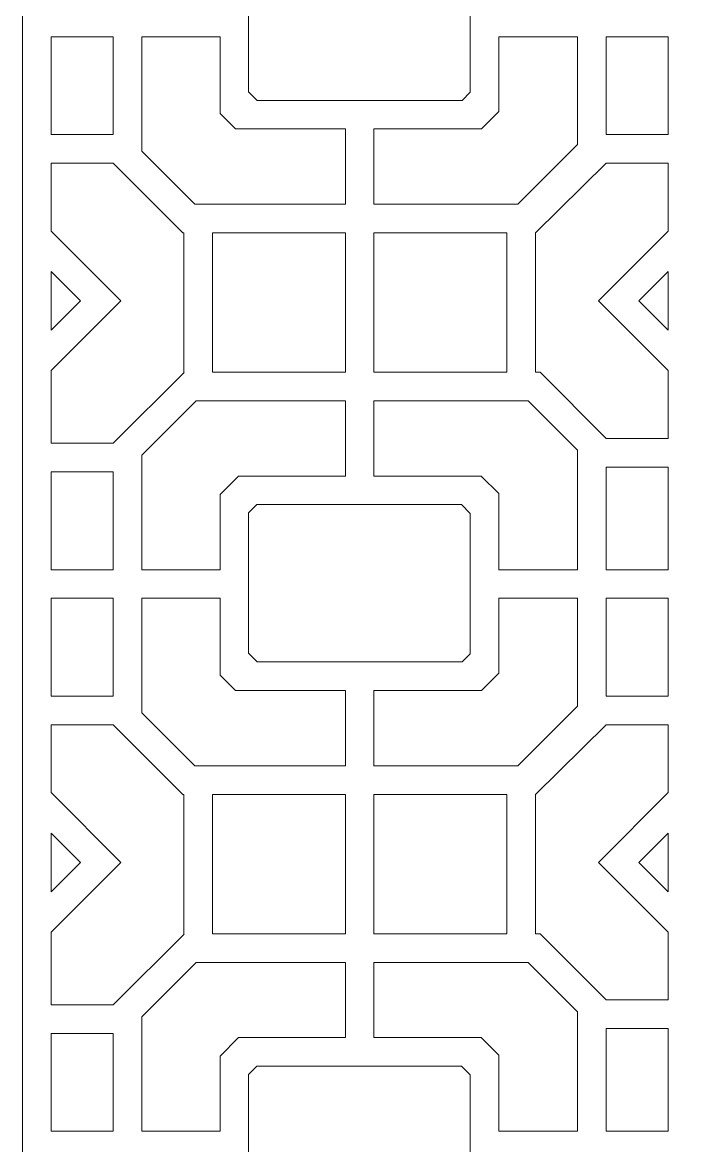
# Model space of a CAD drawing. Header units: centimetres. Extents: x 8 to 13.6, y -9.5 to 9.5.
# Drawn here: x 8.003 to 10.793, y -0.895 to 3.855 of the extents above; entities that cross this region are included whole.
import ezdxf

# ---------------------------------------------------------------- set-up
doc = ezdxf.new("R2010")
doc.units = ezdxf.units.CM
doc.header["$MEASUREMENT"] = 0
doc.layers.add('layer 1', color=7, linetype='Continuous')

msp = doc.modelspace()

# ---------------------------------------------------------------- linework, layer by layer
at = {"layer": 'layer 1', "color": 250, "lineweight": 9}
for points, knots in [([(8.00349, 4.75014), (8.00349, 4.75014), (8.00349, 4.75014), (8.00349, 4.75014), (8.00349, 4.75014), (8.00349, 4.75014), (8.00349, 7.12452), (8.00349, 7.12452), (8.00349, 7.12452), (8.00349, 7.12452), (8.00349, 7.12507), (8.00349, 7.12507), (8.00349, 7.12507), (8.00349, 7.12507), (8.00349, 9.5), (8.00349, 9.5), (8.00349, 9.5), (8.00349, 9.5), (8.12442, 9.5), (8.12442, 9.5), (8.12442, 9.5), (8.12442, 9.5), (8.12442, 9.19988), (8.12442, 9.19988), (8.12442, 9.19988), (8.12442, 9.19988), (8.3867, 9.19988), (8.3867, 9.19988), (8.3867, 9.19988), (8.3867, 9.19988), (8.68684, 9.5), (8.68684, 9.5), (8.68684, 9.5), (8.68684, 9.5), (10.19119, 9.5), (10.19119, 9.5), (10.19119, 9.5), (10.19119, 9.5), (10.47049, 9.22071), (10.47049, 9.22071), (10.47049, 9.22071), (10.47049, 9.22071), (10.47049, 9.2204), (10.47049, 9.2204), (10.47049, 9.2204), (10.47049, 9.2204), (10.73276, 9.2204), (10.73276, 9.2204), (10.73276, 9.2204), (10.73276, 9.2204), (10.73276, 9.5), (10.73276, 9.5), (10.73276, 9.5), (10.73276, 9.5), (10.85369, 9.5), (10.85369, 9.5), (10.85369, 9.5), (10.85369, 9.5), (10.85369, 9.19988), (10.85369, 9.19988), (10.85369, 9.19988), (10.85369, 9.19988), (11.11599, 9.19988), (11.11599, 9.19988), (11.11599, 9.19988), (11.11599, 9.19988), (11.41611, 9.5), (11.41611, 9.5), (11.41611, 9.5), (11.41611, 9.5), (12.92046, 9.5), (12.92046, 9.5), (12.92046, 9.5), (12.92046, 9.5), (13.19977, 9.22071), (13.19977, 9.22071), (13.19977, 9.22071), (13.19977, 9.22071), (13.19977, 9.2204), (13.19977, 9.2204), (13.19977, 9.2204), (13.19977, 9.2204), (13.46205, 9.2204), (13.46205, 9.2204), (13.46205, 9.2204), (13.46205, 9.2204), (13.46205, 9.5), (13.46205, 9.5), (13.46205, 9.5), (13.46205, 9.5), (13.58295, 9.5), (13.58295, 9.5), (13.58295, 9.5), (13.58295, 9.5), (13.58295, 7.12507), (13.58295, 7.12507), (13.58295, 7.12507), (13.58295, 7.12507), (13.58295, 7.12452), (13.58295, 7.12452), (13.58295, 7.12452), (13.58295, 7.12452), (13.58295, 4.75014), (13.58295, 4.75014), (13.58295, 4.75014), (13.58295, 4.75014), (13.58295, 4.7496), (13.58295, 4.7496), (13.58295, 4.7496), (13.58295, 4.7496), (13.58295, 2.37521), (13.58295, 2.37521), (13.58295, 2.37521), (13.58295, 2.37521), (13.58295, 2.37466), (13.58295, 2.37466), (13.58295, 2.37466), (13.58295, 2.37466), (13.58295, 0.00028), (13.58295, 0.00028), (13.58295, 0.00028), (13.58295, 0.00028), (13.58295, -0.00027), (13.58295, -0.00027), (13.58295, -0.00027), (13.58295, -0.00027), (13.58295, -2.37465), (13.58295, -2.37465), (13.58295, -2.37465), (13.58295, -2.37465), (13.58295, -2.3752), (13.58295, -2.3752), (13.58295, -2.3752), (13.58295, -2.3752), (13.58295, -4.74959), (13.58295, -4.74959), (13.58295, -4.74959), (13.58295, -4.74959), (13.58295, -4.75014), (13.58295, -4.75014), (13.58295, -4.75014), (13.58295, -4.75014), (13.58295, -7.12451), (13.58295, -7.12451), (13.58295, -7.12451), (13.58295, -7.12451), (13.58295, -7.12506), (13.58295, -7.12506), (13.58295, -7.12506), (13.58295, -7.12506), (13.58295, -9.5), (13.58295, -9.5), (13.58295, -9.5), (13.58295, -9.5), (13.46205, -9.5), (13.46205, -9.5), (13.46205, -9.5), (13.46205, -9.5), (13.46205, -9.49224), (13.46205, -9.49224), (13.46205, -9.49224), (13.46205, -9.49224), (13.16686, -9.19705), (13.16686, -9.19705), (13.16686, -9.19705), (13.16686, -9.19705), (13.46205, -8.90187), (13.46205, -8.90187), (13.46205, -8.90187), (13.46205, -8.90187), (13.46205, -8.61481), (13.46205, -8.61481), (13.46205, -8.61481), (13.46205, -8.61481), (13.1996, -8.61481), (13.1996, -8.61481), (13.1996, -8.61481), (13.1996, -8.61481), (12.90099, -8.90973), (12.90099, -8.90973), (12.90099, -8.90973), (12.90099, -8.90973), (12.90074, -8.90973), (12.90074, -8.90973), (12.90074, -8.90973), (12.90074, -8.90973), (12.90074, -9.5), (12.90074, -9.5), (12.90074, -9.5), (12.90074, -9.5), (12.77984, -9.5), (12.77984, -9.5), (12.77984, -9.5), (12.77984, -9.5), (12.77984, -8.90973), (12.77984, -8.90973), (12.77984, -8.90973), (12.77984, -8.90973), (12.21831, -8.90973), (12.21831, -8.90973), (12.21831, -8.90973), (12.21831, -8.90973), (12.21831, -9.5), (12.21831, -9.5), (12.21831, -9.5), (12.21831, -9.5), (12.0974, -9.5), (12.0974, -9.5), (12.0974, -9.5), (12.0974, -9.5), (12.0974, -8.90973), (12.0974, -8.90973), (12.0974, -8.90973), (12.0974, -8.90973), (11.53592, -8.90973), (11.53592, -8.90973), (11.53592, -8.90973), (11.53592, -8.90973), (11.53592, -9.5), (11.53592, -9.5), (11.53592, -9.5), (11.53592, -9.5), (11.415, -9.5), (11.415, -9.5), (11.415, -9.5), (11.415, -9.5), (11.415, -8.90973), (11.415, -8.90973), (11.415, -8.90973), (11.415, -8.90973), (11.41087, -8.90973), (11.41087, -8.90973), (11.41087, -8.90973), (11.41087, -8.90973), (11.11599, -8.61482), (11.11599, -8.61482), (11.11599, -8.61482), (11.11599, -8.61482), (11.11599, -8.61481), (11.11599, -8.61481), (11.11599, -8.61481), (11.11599, -8.61481), (10.85369, -8.61481), (10.85369, -8.61481), (10.85369, -8.61481), (10.85369, -8.61481), (10.85369, -8.90187), (10.85369, -8.90187), (10.85369, -8.90187), (10.85369, -8.90187), (11.14887, -9.19705), (11.14887, -9.19705), (11.14887, -9.19705), (11.14887, -9.19705), (10.85369, -9.49224), (10.85369, -9.49224), (10.85369, -9.49224), (10.85369, -9.49224), (10.85369, -9.5), (10.85369, -9.5), (10.85369, -9.5), (10.85369, -9.5), (10.73276, -9.5), (10.73276, -9.5), (10.73276, -9.5), (10.73276, -9.5), (10.73276, -9.49224), (10.73276, -9.49224), (10.73276, -9.49224), (10.73276, -9.49224), (10.43757, -9.19705), (10.43757, -9.19705), (10.43757, -9.19705), (10.43757, -9.19705), (10.73276, -8.90187), (10.73276, -8.90187), (10.73276, -8.90187), (10.73276, -8.90187), (10.73276, -8.61481), (10.73276, -8.61481), (10.73276, -8.61481), (10.73276, -8.61481), (10.47033, -8.61481), (10.47033, -8.61481), (10.47033, -8.61481), (10.47033, -8.61481), (10.1717, -8.90973), (10.1717, -8.90973), (10.1717, -8.90973), (10.1717, -8.90973), (10.17145, -8.90973), (10.17145, -8.90973), (10.17145, -8.90973), (10.17145, -8.90973), (10.17145, -9.5), (10.17145, -9.5), (10.17145, -9.5), (10.17145, -9.5), (10.05055, -9.5), (10.05055, -9.5), (10.05055, -9.5), (10.05055, -9.5), (10.05055, -8.90973), (10.05055, -8.90973), (10.05055, -8.90973), (10.05055, -8.90973), (9.48904, -8.90973), (9.48904, -8.90973), (9.48904, -8.90973), (9.48904, -8.90973), (9.48904, -9.5), (9.48904, -9.5), (9.48904, -9.5), (9.48904, -9.5), (9.36814, -9.5), (9.36814, -9.5), (9.36814, -9.5), (9.36814, -9.5), (9.36814, -8.90973), (9.36814, -8.90973), (9.36814, -8.90973), (9.36814, -8.90973), (8.80664, -8.90973), (8.80664, -8.90973), (8.80664, -8.90973), (8.80664, -8.90973), (8.80664, -9.5), (8.80664, -9.5), (8.80664, -9.5), (8.80664, -9.5), (8.68573, -9.5), (8.68573, -9.5), (8.68573, -9.5), (8.68573, -9.5), (8.68573, -8.90973), (8.68573, -8.90973), (8.68573, -8.90973), (8.68573, -8.90973), (8.6816, -8.90973), (8.6816, -8.90973), (8.6816, -8.90973), (8.6816, -8.90973), (8.3867, -8.61482), (8.3867, -8.61482), (8.3867, -8.61482), (8.3867, -8.61482), (8.3867, -8.61481), (8.3867, -8.61481), (8.3867, -8.61481), (8.3867, -8.61481), (8.12442, -8.61481), (8.12442, -8.61481), (8.12442, -8.61481), (8.12442, -8.61481), (8.12442, -8.90187), (8.12442, -8.90187), (8.12442, -8.90187), (8.12442, -8.90187), (8.4196, -9.19705), (8.4196, -9.19705), (8.4196, -9.19705), (8.4196, -9.19705), (8.12442, -9.49224), (8.12442, -9.49224), (8.12442, -9.49224), (8.12442, -9.49224), (8.12442, -9.5), (8.12442, -9.5), (8.12442, -9.5), (8.12442, -9.5), (8.00349, -9.5), (8.00349, -9.5), (8.00349, -9.5), (8.00349, -9.5), (8.00349, -7.12506), (8.00349, -7.12506), (8.00349, -7.12506), (8.00349, -7.12506), (8.00349, -7.12451), (8.00349, -7.12451), (8.00349, -7.12451), (8.00349, -7.12451), (8.00349, -4.75014), (8.00349, -4.75014), (8.00349, -4.75014), (8.00349, -4.75014), (8.00349, -4.74959), (8.00349, -4.74959), (8.00349, -4.74959), (8.00349, -4.74959), (8.00349, -2.3752), (8.00349, -2.3752), (8.00349, -2.3752), (8.00349, -2.3752), (8.00349, -2.37465), (8.00349, -2.37465), (8.00349, -2.37465), (8.00349, -2.37465), (8.00349, -0.00027), (8.00349, -0.00027), (8.00349, -0.00027), (8.00349, -0.00027), (8.00349, 0.00028), (8.00349, 0.00028), (8.00349, 0.00028), (8.00349, 0.00028), (8.00349, 2.37466), (8.00349, 2.37466), (8.00349, 2.37466), (8.00349, 2.37466), (8.00349, 2.37521), (8.00349, 2.37521), (8.00349, 2.37521), (8.00349, 2.37521), (8.00349, 4.7496), (8.00349, 4.7496), (8.00349, 4.7496), (8.00349, 4.7496), (8.00349, 4.75014), (8.00349, 4.75014)], [0, 0, 0, 0, 0.009434, 0.009434, 0.009434, 0.009434, 0.0188679, 0.0188679, 0.0188679, 0.0188679, 0.0283019, 0.0283019, 0.0283019, 0.0283019, 0.0377358, 0.0377358, 0.0377358, 0.0377358, 0.0471698, 0.0471698, 0.0471698, 0.0471698, 0.0566038, 0.0566038, 0.0566038, 0.0566038, 0.0660377, 0.0660377, 0.0660377, 0.0660377, 0.0754717, 0.0754717, 0.0754717, 0.0754717, 0.0849057, 0.0849057, 0.0849057, 0.0849057, 0.0943396, 0.0943396, 0.0943396, 0.0943396, 0.1037736, 0.1037736, 0.1037736, 0.1037736, 0.1132075, 0.1132075, 0.1132075, 0.1132075, 0.1226415, 0.1226415, 0.1226415, 0.1226415, 0.1320755, 0.1320755, 0.1320755, 0.1320755, 0.1415094, 0.1415094, 0.1415094, 0.1415094, 0.1509434, 0.1509434, 0.1509434, 0.1509434, 0.1603774, 0.1603774, 0.1603774, 0.1603774, 0.1698113, 0.1698113, 0.1698113, 0.1698113, 0.1792453, 0.1792453, 0.1792453, 0.1792453, 0.1886792, 0.1886792, 0.1886792, 0.1886792, 0.1981132, 0.1981132, 0.1981132, 0.1981132, 0.2075472, 0.2075472, 0.2075472, 0.2075472, 0.2169811, 0.2169811, 0.2169811, 0.2169811, 0.2264151, 0.2264151, 0.2264151, 0.2264151, 0.2358491, 0.2358491, 0.2358491, 0.2358491, 0.245283, 0.245283, 0.245283, 0.245283, 0.254717, 0.254717, 0.254717, 0.254717, 0.2641509, 0.2641509, 0.2641509, 0.2641509, 0.2735849, 0.2735849, 0.2735849, 0.2735849, 0.2830189, 0.2830189, 0.2830189, 0.2830189, 0.2924528, 0.2924528, 0.2924528, 0.2924528, 0.3018868, 0.3018868, 0.3018868, 0.3018868, 0.3113208, 0.3113208, 0.3113208, 0.3113208, 0.3207547, 0.3207547, 0.3207547, 0.3207547, 0.3301887, 0.3301887, 0.3301887, 0.3301887, 0.3396226, 0.3396226, 0.3396226, 0.3396226, 0.3490566, 0.3490566, 0.3490566, 0.3490566, 0.3584906, 0.3584906, 0.3584906, 0.3584906, 0.3679245, 0.3679245, 0.3679245, 0.3679245, 0.3773585, 0.3773585, 0.3773585, 0.3773585, 0.3867925, 0.3867925, 0.3867925, 0.3867925, 0.3962264, 0.3962264, 0.3962264, 0.3962264, 0.4056604, 0.4056604, 0.4056604, 0.4056604, 0.4150943, 0.4150943, 0.4150943, 0.4150943, 0.4245283, 0.4245283, 0.4245283, 0.4245283, 0.4339623, 0.4339623, 0.4339623, 0.4339623, 0.4433962, 0.4433962, 0.4433962, 0.4433962, 0.4528302, 0.4528302, 0.4528302, 0.4528302, 0.4622642, 0.4622642, 0.4622642, 0.4622642, 0.4716981, 0.4716981, 0.4716981, 0.4716981, 0.4811321, 0.4811321, 0.4811321, 0.4811321, 0.490566, 0.490566, 0.490566, 0.490566, 0.5, 0.5, 0.5, 0.5, 0.509434, 0.509434, 0.509434, 0.509434, 0.5188679, 0.5188679, 0.5188679, 0.5188679, 0.5283019, 0.5283019, 0.5283019, 0.5283019, 0.5377358, 0.5377358, 0.5377358, 0.5377358, 0.5471698, 0.5471698, 0.5471698, 0.5471698, 0.5566038, 0.5566038, 0.5566038, 0.5566038, 0.5660377, 0.5660377, 0.5660377, 0.5660377, 0.5754717, 0.5754717, 0.5754717, 0.5754717, 0.5849057, 0.5849057, 0.5849057, 0.5849057, 0.5943396, 0.5943396, 0.5943396, 0.5943396, 0.6037736, 0.6037736, 0.6037736, 0.6037736, 0.6132075, 0.6132075, 0.6132075, 0.6132075, 0.6226415, 0.6226415, 0.6226415, 0.6226415, 0.6320755, 0.6320755, 0.6320755, 0.6320755, 0.6415094, 0.6415094, 0.6415094, 0.6415094, 0.6509434, 0.6509434, 0.6509434, 0.6509434, 0.6603774, 0.6603774, 0.6603774, 0.6603774, 0.6698113, 0.6698113, 0.6698113, 0.6698113, 0.6792453, 0.6792453, 0.6792453, 0.6792453, 0.6886792, 0.6886792, 0.6886792, 0.6886792, 0.6981132, 0.6981132, 0.6981132, 0.6981132, 0.7075472, 0.7075472, 0.7075472, 0.7075472, 0.7169811, 0.7169811, 0.7169811, 0.7169811, 0.7264151, 0.7264151, 0.7264151, 0.7264151, 0.7358491, 0.7358491, 0.7358491, 0.7358491, 0.745283, 0.745283, 0.745283, 0.745283, 0.754717, 0.754717, 0.754717, 0.754717, 0.7641509, 0.7641509, 0.7641509, 0.7641509, 0.7735849, 0.7735849, 0.7735849, 0.7735849, 0.7830189, 0.7830189, 0.7830189, 0.7830189, 0.7924528, 0.7924528, 0.7924528, 0.7924528, 0.8018868, 0.8018868, 0.8018868, 0.8018868, 0.8113208, 0.8113208, 0.8113208, 0.8113208, 0.8207547, 0.8207547, 0.8207547, 0.8207547, 0.8301887, 0.8301887, 0.8301887, 0.8301887, 0.8396226, 0.8396226, 0.8396226, 0.8396226, 0.8490566, 0.8490566, 0.8490566, 0.8490566, 0.8584906, 0.8584906, 0.8584906, 0.8584906, 0.8679245, 0.8679245, 0.8679245, 0.8679245, 0.8773585, 0.8773585, 0.8773585, 0.8773585, 0.8867925, 0.8867925, 0.8867925, 0.8867925, 0.8962264, 0.8962264, 0.8962264, 0.8962264, 0.9056604, 0.9056604, 0.9056604, 0.9056604, 0.9150943, 0.9150943, 0.9150943, 0.9150943, 0.9245283, 0.9245283, 0.9245283, 0.9245283, 0.9339623, 0.9339623, 0.9339623, 0.9339623, 0.9433962, 0.9433962, 0.9433962, 0.9433962, 0.9528302, 0.9528302, 0.9528302, 0.9528302, 0.9622642, 0.9622642, 0.9622642, 0.9622642, 0.9716981, 0.9716981, 0.9716981, 0.9716981, 0.9811321, 0.9811321, 0.9811321, 0.9811321, 1, 1, 1, 1]), ([(9.89597, 4.15379), (9.89597, 4.15379), (9.89597, 4.15379), (9.89597, 4.15379), (9.89597, 4.15379), (9.89597, 4.15379), (9.89597, 3.55999), (9.89597, 3.55999), (9.89597, 3.55999), (9.89597, 3.55999), (9.86139, 3.52541), (9.86139, 3.52541), (9.86139, 3.52541), (9.86139, 3.52541), (8.99583, 3.52541), (8.99583, 3.52541), (8.99583, 3.52541), (8.99583, 3.52541), (8.95929, 3.56195), (8.95929, 3.56195), (8.95929, 3.56195), (8.95929, 3.56195), (8.95929, 4.15576), (8.95929, 4.15576), (8.95929, 4.15576), (8.95929, 4.15576), (8.99402, 4.19048), (8.99402, 4.19048), (8.99402, 4.19048), (8.99402, 4.19048), (9.8593, 4.19048), (9.8593, 4.19048), (9.8593, 4.19048), (9.8593, 4.19048), (9.89597, 4.15379), (9.89597, 4.15379)], [0, 0, 0, 0, 0.1, 0.1, 0.1, 0.1, 0.2, 0.2, 0.2, 0.2, 0.3, 0.3, 0.3, 0.3, 0.4, 0.4, 0.4, 0.4, 0.5, 0.5, 0.5, 0.5, 0.6, 0.6, 0.6, 0.6, 0.7, 0.7, 0.7, 0.7, 0.8, 0.8, 0.8, 0.8, 1, 1, 1, 1]), ([(8.3867, 3.79448), (8.3867, 3.79448), (8.3867, 3.79448), (8.3867, 3.79448), (8.3867, 3.79448), (8.3867, 3.79448), (8.12442, 3.79448), (8.12442, 3.79448), (8.12442, 3.79448), (8.12442, 3.79448), (8.12442, 3.38076), (8.12442, 3.38076), (8.12442, 3.38076), (8.12442, 3.38076), (8.3867, 3.38076), (8.3867, 3.38076), (8.3867, 3.38076), (8.3867, 3.38076), (8.3867, 3.79448), (8.3867, 3.79448)], [0, 0, 0, 0, 0.1666667, 0.1666667, 0.1666667, 0.1666667, 0.3333333, 0.3333333, 0.3333333, 0.3333333, 0.5, 0.5, 0.5, 0.5, 0.6666667, 0.6666667, 0.6666667, 0.6666667, 1, 1, 1, 1]), ([(9.36814, 3.08583), (9.36814, 3.08583), (9.36814, 3.08583), (9.36814, 3.08583), (9.36814, 3.08583), (9.36814, 3.08583), (9.36814, 3.40449), (9.36814, 3.40449), (9.36814, 3.40449), (9.36814, 3.40449), (8.90341, 3.40449), (8.90341, 3.40449), (8.90341, 3.40449), (8.90341, 3.40449), (8.83839, 3.46953), (8.83839, 3.46953), (8.83839, 3.46953), (8.83839, 3.46953), (8.83839, 3.79448), (8.83839, 3.79448), (8.83839, 3.79448), (8.83839, 3.79448), (8.5076, 3.79448), (8.5076, 3.79448), (8.5076, 3.79448), (8.5076, 3.79448), (8.5076, 3.30992), (8.5076, 3.30992), (8.5076, 3.30992), (8.5076, 3.30992), (8.7317, 3.08583), (8.7317, 3.08583), (8.7317, 3.08583), (8.7317, 3.08583), (9.36814, 3.08583), (9.36814, 3.08583)], [0, 0, 0, 0, 0.1, 0.1, 0.1, 0.1, 0.2, 0.2, 0.2, 0.2, 0.3, 0.3, 0.3, 0.3, 0.4, 0.4, 0.4, 0.4, 0.5, 0.5, 0.5, 0.5, 0.6, 0.6, 0.6, 0.6, 0.7, 0.7, 0.7, 0.7, 0.8, 0.8, 0.8, 0.8, 1, 1, 1, 1]), ([(9.48904, 3.40449), (9.48904, 3.40449), (9.48904, 3.40449), (9.48904, 3.40449), (9.48904, 3.40449), (9.48904, 3.40449), (9.48904, 3.08583), (9.48904, 3.08583), (9.48904, 3.08583), (9.48904, 3.08583), (10.09696, 3.08583), (10.09696, 3.08583), (10.09696, 3.08583), (10.09696, 3.08583), (10.34958, 3.33844), (10.34958, 3.33844), (10.34958, 3.33844), (10.34958, 3.33844), (10.34958, 3.79448), (10.34958, 3.79448), (10.34958, 3.79448), (10.34958, 3.79448), (10.01689, 3.79448), (10.01689, 3.79448), (10.01689, 3.79448), (10.01689, 3.79448), (10.01689, 3.47819), (10.01689, 3.47819), (10.01689, 3.47819), (10.01689, 3.47819), (9.94319, 3.40449), (9.94319, 3.40449), (9.94319, 3.40449), (9.94319, 3.40449), (9.48904, 3.40449), (9.48904, 3.40449)], [0, 0, 0, 0, 0.1, 0.1, 0.1, 0.1, 0.2, 0.2, 0.2, 0.2, 0.3, 0.3, 0.3, 0.3, 0.4, 0.4, 0.4, 0.4, 0.5, 0.5, 0.5, 0.5, 0.6, 0.6, 0.6, 0.6, 0.7, 0.7, 0.7, 0.7, 0.8, 0.8, 0.8, 0.8, 1, 1, 1, 1]), ([(10.47049, 3.38076), (10.47049, 3.38076), (10.47049, 3.38076), (10.47049, 3.38076), (10.47049, 3.38076), (10.47049, 3.38076), (10.73276, 3.38076), (10.73276, 3.38076), (10.73276, 3.38076), (10.73276, 3.38076), (10.73276, 3.79448), (10.73276, 3.79448), (10.73276, 3.79448), (10.73276, 3.79448), (10.47049, 3.79448), (10.47049, 3.79448), (10.47049, 3.79448), (10.47049, 3.79448), (10.47049, 3.38076), (10.47049, 3.38076)], [0, 0, 0, 0, 0.1666667, 0.1666667, 0.1666667, 0.1666667, 0.3333333, 0.3333333, 0.3333333, 0.3333333, 0.5, 0.5, 0.5, 0.5, 0.6666667, 0.6666667, 0.6666667, 0.6666667, 1, 1, 1, 1]), ([(8.12442, 2.37466), (8.12442, 2.37466), (8.12442, 2.37466), (8.12442, 2.37466), (8.12442, 2.37466), (8.12442, 2.37466), (8.12442, 2.07508), (8.12442, 2.07508), (8.12442, 2.07508), (8.12442, 2.07508), (8.3867, 2.07508), (8.3867, 2.07508), (8.3867, 2.07508), (8.3867, 2.07508), (8.68629, 2.37466), (8.68629, 2.37466), (8.68629, 2.37466), (8.68629, 2.37466), (8.68573, 2.37466), (8.68573, 2.37466), (8.68573, 2.37466), (8.68573, 2.37466), (8.68573, 2.96493), (8.68573, 2.96493), (8.68573, 2.96493), (8.68573, 2.96493), (8.6816, 2.96493), (8.6816, 2.96493), (8.6816, 2.96493), (8.6816, 2.96493), (8.3867, 3.25984), (8.3867, 3.25984), (8.3867, 3.25984), (8.3867, 3.25984), (8.3867, 3.25985), (8.3867, 3.25985), (8.3867, 3.25985), (8.3867, 3.25985), (8.12442, 3.25985), (8.12442, 3.25985), (8.12442, 3.25985), (8.12442, 3.25985), (8.12442, 2.9728), (8.12442, 2.9728), (8.12442, 2.9728), (8.12442, 2.9728), (8.4196, 2.67761), (8.4196, 2.67761), (8.4196, 2.67761), (8.4196, 2.67761), (8.12442, 2.38242), (8.12442, 2.38242), (8.12442, 2.38242), (8.12442, 2.38242), (8.12442, 2.37521), (8.12442, 2.37521), (8.12442, 2.37521), (8.12442, 2.37521), (8.12442, 2.37466), (8.12442, 2.37466)], [0, 0, 0, 0, 0.0625, 0.0625, 0.0625, 0.0625, 0.125, 0.125, 0.125, 0.125, 0.1875, 0.1875, 0.1875, 0.1875, 0.25, 0.25, 0.25, 0.25, 0.3125, 0.3125, 0.3125, 0.3125, 0.375, 0.375, 0.375, 0.375, 0.4375, 0.4375, 0.4375, 0.4375, 0.5, 0.5, 0.5, 0.5, 0.5625, 0.5625, 0.5625, 0.5625, 0.625, 0.625, 0.625, 0.625, 0.6875, 0.6875, 0.6875, 0.6875, 0.75, 0.75, 0.75, 0.75, 0.8125, 0.8125, 0.8125, 0.8125, 0.875, 0.875, 0.875, 0.875, 1, 1, 1, 1]), ([(10.17145, 2.37521), (10.17145, 2.37521), (10.17145, 2.37521), (10.17145, 2.37521), (10.17145, 2.37521), (10.17145, 2.37521), (10.19119, 2.37521), (10.19119, 2.37521), (10.19119, 2.37521), (10.19119, 2.37521), (10.47049, 2.09591), (10.47049, 2.09591), (10.47049, 2.09591), (10.47049, 2.09591), (10.47049, 2.0956), (10.47049, 2.0956), (10.47049, 2.0956), (10.47049, 2.0956), (10.73276, 2.0956), (10.73276, 2.0956), (10.73276, 2.0956), (10.73276, 2.0956), (10.73276, 2.37466), (10.73276, 2.37466), (10.73276, 2.37466), (10.73276, 2.37466), (10.73276, 2.37521), (10.73276, 2.37521), (10.73276, 2.37521), (10.73276, 2.37521), (10.73276, 2.38242), (10.73276, 2.38242), (10.73276, 2.38242), (10.73276, 2.38242), (10.43757, 2.67761), (10.43757, 2.67761), (10.43757, 2.67761), (10.43757, 2.67761), (10.73276, 2.9728), (10.73276, 2.9728), (10.73276, 2.9728), (10.73276, 2.9728), (10.73276, 3.25985), (10.73276, 3.25985), (10.73276, 3.25985), (10.73276, 3.25985), (10.47033, 3.25985), (10.47033, 3.25985), (10.47033, 3.25985), (10.47033, 3.25985), (10.1717, 2.96493), (10.1717, 2.96493), (10.1717, 2.96493), (10.1717, 2.96493), (10.17145, 2.96493), (10.17145, 2.96493), (10.17145, 2.96493), (10.17145, 2.96493), (10.17145, 2.37521), (10.17145, 2.37521)], [0, 0, 0, 0, 0.0625, 0.0625, 0.0625, 0.0625, 0.125, 0.125, 0.125, 0.125, 0.1875, 0.1875, 0.1875, 0.1875, 0.25, 0.25, 0.25, 0.25, 0.3125, 0.3125, 0.3125, 0.3125, 0.375, 0.375, 0.375, 0.375, 0.4375, 0.4375, 0.4375, 0.4375, 0.5, 0.5, 0.5, 0.5, 0.5625, 0.5625, 0.5625, 0.5625, 0.625, 0.625, 0.625, 0.625, 0.6875, 0.6875, 0.6875, 0.6875, 0.75, 0.75, 0.75, 0.75, 0.8125, 0.8125, 0.8125, 0.8125, 0.875, 0.875, 0.875, 0.875, 1, 1, 1, 1]), ([(8.80664, 2.37521), (8.80664, 2.37521), (8.80664, 2.37521), (8.80664, 2.37521), (8.80664, 2.37521), (8.80664, 2.37521), (9.36814, 2.37521), (9.36814, 2.37521), (9.36814, 2.37521), (9.36814, 2.37521), (9.36814, 2.96493), (9.36814, 2.96493), (9.36814, 2.96493), (9.36814, 2.96493), (8.80664, 2.96493), (8.80664, 2.96493), (8.80664, 2.96493), (8.80664, 2.96493), (8.80664, 2.37521), (8.80664, 2.37521)], [0, 0, 0, 0, 0.1666667, 0.1666667, 0.1666667, 0.1666667, 0.3333333, 0.3333333, 0.3333333, 0.3333333, 0.5, 0.5, 0.5, 0.5, 0.6666667, 0.6666667, 0.6666667, 0.6666667, 1, 1, 1, 1]), ([(9.48904, 2.37521), (9.48904, 2.37521), (9.48904, 2.37521), (9.48904, 2.37521), (9.48904, 2.37521), (9.48904, 2.37521), (10.05055, 2.37521), (10.05055, 2.37521), (10.05055, 2.37521), (10.05055, 2.37521), (10.05055, 2.96493), (10.05055, 2.96493), (10.05055, 2.96493), (10.05055, 2.96493), (9.48904, 2.96493), (9.48904, 2.96493), (9.48904, 2.96493), (9.48904, 2.96493), (9.48904, 2.37521), (9.48904, 2.37521)], [0, 0, 0, 0, 0.1666667, 0.1666667, 0.1666667, 0.1666667, 0.3333333, 0.3333333, 0.3333333, 0.3333333, 0.5, 0.5, 0.5, 0.5, 0.6666667, 0.6666667, 0.6666667, 0.6666667, 1, 1, 1, 1]), ([(8.24861, 2.67761), (8.24861, 2.67761), (8.24861, 2.67761), (8.24861, 2.67761), (8.24861, 2.67761), (8.24861, 2.67761), (8.12442, 2.8018), (8.12442, 2.8018), (8.12442, 2.8018), (8.12442, 2.8018), (8.12442, 2.55341), (8.12442, 2.55341), (8.12442, 2.55341), (8.12442, 2.55341), (8.24861, 2.67761), (8.24861, 2.67761)], [0, 0, 0, 0, 0.2, 0.2, 0.2, 0.2, 0.4, 0.4, 0.4, 0.4, 0.6, 0.6, 0.6, 0.6, 1, 1, 1, 1]), ([(10.60857, 2.67761), (10.60857, 2.67761), (10.60857, 2.67761), (10.60857, 2.67761), (10.60857, 2.67761), (10.60857, 2.67761), (10.73276, 2.8018), (10.73276, 2.8018), (10.73276, 2.8018), (10.73276, 2.8018), (10.73276, 2.55341), (10.73276, 2.55341), (10.73276, 2.55341), (10.73276, 2.55341), (10.60857, 2.67761), (10.60857, 2.67761)], [0, 0, 0, 0, 0.2, 0.2, 0.2, 0.2, 0.4, 0.4, 0.4, 0.4, 0.6, 0.6, 0.6, 0.6, 1, 1, 1, 1]), ([(9.36814, 1.93645), (9.36814, 1.93645), (9.36814, 1.93645), (9.36814, 1.93645), (9.36814, 1.93645), (9.36814, 1.93645), (9.36814, 2.2543), (9.36814, 2.2543), (9.36814, 2.2543), (9.36814, 2.2543), (8.73691, 2.2543), (8.73691, 2.2543), (8.73691, 2.2543), (8.73691, 2.2543), (8.5076, 2.025), (8.5076, 2.025), (8.5076, 2.025), (8.5076, 2.025), (8.5076, 1.54045), (8.5076, 1.54045), (8.5076, 1.54045), (8.5076, 1.54045), (8.83839, 1.54045), (8.83839, 1.54045), (8.83839, 1.54045), (8.83839, 1.54045), (8.83839, 1.85817), (8.83839, 1.85817), (8.83839, 1.85817), (8.83839, 1.85817), (8.9167, 1.93645), (8.9167, 1.93645), (8.9167, 1.93645), (8.9167, 1.93645), (9.36814, 1.93645), (9.36814, 1.93645)], [0, 0, 0, 0, 0.1, 0.1, 0.1, 0.1, 0.2, 0.2, 0.2, 0.2, 0.3, 0.3, 0.3, 0.3, 0.4, 0.4, 0.4, 0.4, 0.5, 0.5, 0.5, 0.5, 0.6, 0.6, 0.6, 0.6, 0.7, 0.7, 0.7, 0.7, 0.8, 0.8, 0.8, 0.8, 1, 1, 1, 1]), ([(9.48904, 2.2543), (9.48904, 2.2543), (9.48904, 2.2543), (9.48904, 2.2543), (9.48904, 2.2543), (9.48904, 2.2543), (9.48904, 1.93645), (9.48904, 1.93645), (9.48904, 1.93645), (9.48904, 1.93645), (9.94264, 1.93645), (9.94264, 1.93645), (9.94264, 1.93645), (9.94264, 1.93645), (10.01689, 1.86222), (10.01689, 1.86222), (10.01689, 1.86222), (10.01689, 1.86222), (10.01689, 1.54045), (10.01689, 1.54045), (10.01689, 1.54045), (10.01689, 1.54045), (10.34958, 1.54045), (10.34958, 1.54045), (10.34958, 1.54045), (10.34958, 1.54045), (10.34958, 2.04583), (10.34958, 2.04583), (10.34958, 2.04583), (10.34958, 2.04583), (10.14113, 2.2543), (10.14113, 2.2543), (10.14113, 2.2543), (10.14113, 2.2543), (9.48904, 2.2543), (9.48904, 2.2543)], [0, 0, 0, 0, 0.1, 0.1, 0.1, 0.1, 0.2, 0.2, 0.2, 0.2, 0.3, 0.3, 0.3, 0.3, 0.4, 0.4, 0.4, 0.4, 0.5, 0.5, 0.5, 0.5, 0.6, 0.6, 0.6, 0.6, 0.7, 0.7, 0.7, 0.7, 0.8, 0.8, 0.8, 0.8, 1, 1, 1, 1]), ([(8.12442, 1.54045), (8.12442, 1.54045), (8.12442, 1.54045), (8.12442, 1.54045), (8.12442, 1.54045), (8.12442, 1.54045), (8.3867, 1.54045), (8.3867, 1.54045), (8.3867, 1.54045), (8.3867, 1.54045), (8.3867, 1.95417), (8.3867, 1.95417), (8.3867, 1.95417), (8.3867, 1.95417), (8.12442, 1.95417), (8.12442, 1.95417), (8.12442, 1.95417), (8.12442, 1.95417), (8.12442, 1.54045), (8.12442, 1.54045)], [0, 0, 0, 0, 0.1666667, 0.1666667, 0.1666667, 0.1666667, 0.3333333, 0.3333333, 0.3333333, 0.3333333, 0.5, 0.5, 0.5, 0.5, 0.6666667, 0.6666667, 0.6666667, 0.6666667, 1, 1, 1, 1]), ([(10.47049, 1.54045), (10.47049, 1.54045), (10.47049, 1.54045), (10.47049, 1.54045), (10.47049, 1.54045), (10.47049, 1.54045), (10.73276, 1.54045), (10.73276, 1.54045), (10.73276, 1.54045), (10.73276, 1.54045), (10.73276, 1.97469), (10.73276, 1.97469), (10.73276, 1.97469), (10.73276, 1.97469), (10.47049, 1.97469), (10.47049, 1.97469), (10.47049, 1.97469), (10.47049, 1.97469), (10.47049, 1.54045), (10.47049, 1.54045)], [0, 0, 0, 0, 0.1666667, 0.1666667, 0.1666667, 0.1666667, 0.3333333, 0.3333333, 0.3333333, 0.3333333, 0.5, 0.5, 0.5, 0.5, 0.6666667, 0.6666667, 0.6666667, 0.6666667, 1, 1, 1, 1]), ([(9.89597, 1.77886), (9.89597, 1.77886), (9.89597, 1.77886), (9.89597, 1.77886), (9.89597, 1.77886), (9.89597, 1.77886), (9.89597, 1.18505), (9.89597, 1.18505), (9.89597, 1.18505), (9.89597, 1.18505), (9.86139, 1.15047), (9.86139, 1.15047), (9.86139, 1.15047), (9.86139, 1.15047), (8.99583, 1.15047), (8.99583, 1.15047), (8.99583, 1.15047), (8.99583, 1.15047), (8.95929, 1.18701), (8.95929, 1.18701), (8.95929, 1.18701), (8.95929, 1.18701), (8.95929, 1.78083), (8.95929, 1.78083), (8.95929, 1.78083), (8.95929, 1.78083), (8.99402, 1.81555), (8.99402, 1.81555), (8.99402, 1.81555), (8.99402, 1.81555), (9.8593, 1.81555), (9.8593, 1.81555), (9.8593, 1.81555), (9.8593, 1.81555), (9.89597, 1.77886), (9.89597, 1.77886)], [0, 0, 0, 0, 0.1, 0.1, 0.1, 0.1, 0.2, 0.2, 0.2, 0.2, 0.3, 0.3, 0.3, 0.3, 0.4, 0.4, 0.4, 0.4, 0.5, 0.5, 0.5, 0.5, 0.6, 0.6, 0.6, 0.6, 0.7, 0.7, 0.7, 0.7, 0.8, 0.8, 0.8, 0.8, 1, 1, 1, 1]), ([(8.3867, 1.41954), (8.3867, 1.41954), (8.3867, 1.41954), (8.3867, 1.41954), (8.3867, 1.41954), (8.3867, 1.41954), (8.12442, 1.41954), (8.12442, 1.41954), (8.12442, 1.41954), (8.12442, 1.41954), (8.12442, 1.00583), (8.12442, 1.00583), (8.12442, 1.00583), (8.12442, 1.00583), (8.3867, 1.00583), (8.3867, 1.00583), (8.3867, 1.00583), (8.3867, 1.00583), (8.3867, 1.41954), (8.3867, 1.41954)], [0, 0, 0, 0, 0.1666667, 0.1666667, 0.1666667, 0.1666667, 0.3333333, 0.3333333, 0.3333333, 0.3333333, 0.5, 0.5, 0.5, 0.5, 0.6666667, 0.6666667, 0.6666667, 0.6666667, 1, 1, 1, 1]), ([(9.36814, 0.71091), (9.36814, 0.71091), (9.36814, 0.71091), (9.36814, 0.71091), (9.36814, 0.71091), (9.36814, 0.71091), (9.36814, 1.02957), (9.36814, 1.02957), (9.36814, 1.02957), (9.36814, 1.02957), (8.90341, 1.02957), (8.90341, 1.02957), (8.90341, 1.02957), (8.90341, 1.02957), (8.83839, 1.09461), (8.83839, 1.09461), (8.83839, 1.09461), (8.83839, 1.09461), (8.83839, 1.41954), (8.83839, 1.41954), (8.83839, 1.41954), (8.83839, 1.41954), (8.5076, 1.41954), (8.5076, 1.41954), (8.5076, 1.41954), (8.5076, 1.41954), (8.5076, 0.93499), (8.5076, 0.93499), (8.5076, 0.93499), (8.5076, 0.93499), (8.7317, 0.71091), (8.7317, 0.71091), (8.7317, 0.71091), (8.7317, 0.71091), (9.36814, 0.71091), (9.36814, 0.71091)], [0, 0, 0, 0, 0.1, 0.1, 0.1, 0.1, 0.2, 0.2, 0.2, 0.2, 0.3, 0.3, 0.3, 0.3, 0.4, 0.4, 0.4, 0.4, 0.5, 0.5, 0.5, 0.5, 0.6, 0.6, 0.6, 0.6, 0.7, 0.7, 0.7, 0.7, 0.8, 0.8, 0.8, 0.8, 1, 1, 1, 1]), ([(9.48904, 1.02957), (9.48904, 1.02957), (9.48904, 1.02957), (9.48904, 1.02957), (9.48904, 1.02957), (9.48904, 1.02957), (9.48904, 0.71091), (9.48904, 0.71091), (9.48904, 0.71091), (9.48904, 0.71091), (10.09696, 0.71091), (10.09696, 0.71091), (10.09696, 0.71091), (10.09696, 0.71091), (10.34958, 0.96351), (10.34958, 0.96351), (10.34958, 0.96351), (10.34958, 0.96351), (10.34958, 1.41954), (10.34958, 1.41954), (10.34958, 1.41954), (10.34958, 1.41954), (10.01689, 1.41954), (10.01689, 1.41954), (10.01689, 1.41954), (10.01689, 1.41954), (10.01689, 1.10325), (10.01689, 1.10325), (10.01689, 1.10325), (10.01689, 1.10325), (9.94319, 1.02957), (9.94319, 1.02957), (9.94319, 1.02957), (9.94319, 1.02957), (9.48904, 1.02957), (9.48904, 1.02957)], [0, 0, 0, 0, 0.1, 0.1, 0.1, 0.1, 0.2, 0.2, 0.2, 0.2, 0.3, 0.3, 0.3, 0.3, 0.4, 0.4, 0.4, 0.4, 0.5, 0.5, 0.5, 0.5, 0.6, 0.6, 0.6, 0.6, 0.7, 0.7, 0.7, 0.7, 0.8, 0.8, 0.8, 0.8, 1, 1, 1, 1]), ([(10.47049, 1.00583), (10.47049, 1.00583), (10.47049, 1.00583), (10.47049, 1.00583), (10.47049, 1.00583), (10.47049, 1.00583), (10.73276, 1.00583), (10.73276, 1.00583), (10.73276, 1.00583), (10.73276, 1.00583), (10.73276, 1.41954), (10.73276, 1.41954), (10.73276, 1.41954), (10.73276, 1.41954), (10.47049, 1.41954), (10.47049, 1.41954), (10.47049, 1.41954), (10.47049, 1.41954), (10.47049, 1.00583), (10.47049, 1.00583)], [0, 0, 0, 0, 0.1666667, 0.1666667, 0.1666667, 0.1666667, 0.3333333, 0.3333333, 0.3333333, 0.3333333, 0.5, 0.5, 0.5, 0.5, 0.6666667, 0.6666667, 0.6666667, 0.6666667, 1, 1, 1, 1]), ([(8.68629, -0.00027), (8.68629, -0.00027), (8.68629, -0.00027), (8.68629, -0.00027), (8.68629, -0.00027), (8.68629, -0.00027), (8.68573, -0.00027), (8.68573, -0.00027), (8.68573, -0.00027), (8.68573, -0.00027), (8.68573, 0.58999), (8.68573, 0.58999), (8.68573, 0.58999), (8.68573, 0.58999), (8.6816, 0.58999), (8.6816, 0.58999), (8.6816, 0.58999), (8.6816, 0.58999), (8.3867, 0.8849), (8.3867, 0.8849), (8.3867, 0.8849), (8.3867, 0.8849), (8.3867, 0.88493), (8.3867, 0.88493), (8.3867, 0.88493), (8.3867, 0.88493), (8.12442, 0.88493), (8.12442, 0.88493), (8.12442, 0.88493), (8.12442, 0.88493), (8.12442, 0.59786), (8.12442, 0.59786), (8.12442, 0.59786), (8.12442, 0.59786), (8.4196, 0.30267), (8.4196, 0.30267), (8.4196, 0.30267), (8.4196, 0.30267), (8.12442, 0.00748), (8.12442, 0.00748), (8.12442, 0.00748), (8.12442, 0.00748), (8.12442, 0.00028), (8.12442, 0.00028), (8.12442, 0.00028), (8.12442, 0.00028), (8.12442, -0.00027), (8.12442, -0.00027), (8.12442, -0.00027), (8.12442, -0.00027), (8.12442, -0.29985), (8.12442, -0.29985), (8.12442, -0.29985), (8.12442, -0.29985), (8.3867, -0.29985), (8.3867, -0.29985), (8.3867, -0.29985), (8.3867, -0.29985), (8.68629, -0.00027), (8.68629, -0.00027)], [0, 0, 0, 0, 0.0625, 0.0625, 0.0625, 0.0625, 0.125, 0.125, 0.125, 0.125, 0.1875, 0.1875, 0.1875, 0.1875, 0.25, 0.25, 0.25, 0.25, 0.3125, 0.3125, 0.3125, 0.3125, 0.375, 0.375, 0.375, 0.375, 0.4375, 0.4375, 0.4375, 0.4375, 0.5, 0.5, 0.5, 0.5, 0.5625, 0.5625, 0.5625, 0.5625, 0.625, 0.625, 0.625, 0.625, 0.6875, 0.6875, 0.6875, 0.6875, 0.75, 0.75, 0.75, 0.75, 0.8125, 0.8125, 0.8125, 0.8125, 0.875, 0.875, 0.875, 0.875, 1, 1, 1, 1]), ([(10.73276, 0.00748), (10.73276, 0.00748), (10.73276, 0.00748), (10.73276, 0.00748), (10.73276, 0.00748), (10.73276, 0.00748), (10.43757, 0.30267), (10.43757, 0.30267), (10.43757, 0.30267), (10.43757, 0.30267), (10.73276, 0.59786), (10.73276, 0.59786), (10.73276, 0.59786), (10.73276, 0.59786), (10.73276, 0.88493), (10.73276, 0.88493), (10.73276, 0.88493), (10.73276, 0.88493), (10.47033, 0.88493), (10.47033, 0.88493), (10.47033, 0.88493), (10.47033, 0.88493), (10.1717, 0.58999), (10.1717, 0.58999), (10.1717, 0.58999), (10.1717, 0.58999), (10.17145, 0.58999), (10.17145, 0.58999), (10.17145, 0.58999), (10.17145, 0.58999), (10.17145, 0.00028), (10.17145, 0.00028), (10.17145, 0.00028), (10.17145, 0.00028), (10.19119, 0.00028), (10.19119, 0.00028), (10.19119, 0.00028), (10.19119, 0.00028), (10.47049, -0.27903), (10.47049, -0.27903), (10.47049, -0.27903), (10.47049, -0.27903), (10.47049, -0.27933), (10.47049, -0.27933), (10.47049, -0.27933), (10.47049, -0.27933), (10.73276, -0.27933), (10.73276, -0.27933), (10.73276, -0.27933), (10.73276, -0.27933), (10.73276, -0.00027), (10.73276, -0.00027), (10.73276, -0.00027), (10.73276, -0.00027), (10.73276, 0.00028), (10.73276, 0.00028), (10.73276, 0.00028), (10.73276, 0.00028), (10.73276, 0.00748), (10.73276, 0.00748)], [0, 0, 0, 0, 0.0625, 0.0625, 0.0625, 0.0625, 0.125, 0.125, 0.125, 0.125, 0.1875, 0.1875, 0.1875, 0.1875, 0.25, 0.25, 0.25, 0.25, 0.3125, 0.3125, 0.3125, 0.3125, 0.375, 0.375, 0.375, 0.375, 0.4375, 0.4375, 0.4375, 0.4375, 0.5, 0.5, 0.5, 0.5, 0.5625, 0.5625, 0.5625, 0.5625, 0.625, 0.625, 0.625, 0.625, 0.6875, 0.6875, 0.6875, 0.6875, 0.75, 0.75, 0.75, 0.75, 0.8125, 0.8125, 0.8125, 0.8125, 0.875, 0.875, 0.875, 0.875, 1, 1, 1, 1]), ([(9.36814, 0.00028), (9.36814, 0.00028), (9.36814, 0.00028), (9.36814, 0.00028), (9.36814, 0.00028), (9.36814, 0.00028), (9.36814, 0.58999), (9.36814, 0.58999), (9.36814, 0.58999), (9.36814, 0.58999), (8.80664, 0.58999), (8.80664, 0.58999), (8.80664, 0.58999), (8.80664, 0.58999), (8.80664, 0.00028), (8.80664, 0.00028), (8.80664, 0.00028), (8.80664, 0.00028), (9.36814, 0.00028), (9.36814, 0.00028)], [0, 0, 0, 0, 0.1666667, 0.1666667, 0.1666667, 0.1666667, 0.3333333, 0.3333333, 0.3333333, 0.3333333, 0.5, 0.5, 0.5, 0.5, 0.6666667, 0.6666667, 0.6666667, 0.6666667, 1, 1, 1, 1]), ([(10.05055, 0.00028), (10.05055, 0.00028), (10.05055, 0.00028), (10.05055, 0.00028), (10.05055, 0.00028), (10.05055, 0.00028), (10.05055, 0.58999), (10.05055, 0.58999), (10.05055, 0.58999), (10.05055, 0.58999), (9.48904, 0.58999), (9.48904, 0.58999), (9.48904, 0.58999), (9.48904, 0.58999), (9.48904, 0.00028), (9.48904, 0.00028), (9.48904, 0.00028), (9.48904, 0.00028), (10.05055, 0.00028), (10.05055, 0.00028)], [0, 0, 0, 0, 0.1666667, 0.1666667, 0.1666667, 0.1666667, 0.3333333, 0.3333333, 0.3333333, 0.3333333, 0.5, 0.5, 0.5, 0.5, 0.6666667, 0.6666667, 0.6666667, 0.6666667, 1, 1, 1, 1]), ([(8.24861, 0.30267), (8.24861, 0.30267), (8.24861, 0.30267), (8.24861, 0.30267), (8.24861, 0.30267), (8.24861, 0.30267), (8.12442, 0.42687), (8.12442, 0.42687), (8.12442, 0.42687), (8.12442, 0.42687), (8.12442, 0.17848), (8.12442, 0.17848), (8.12442, 0.17848), (8.12442, 0.17848), (8.24861, 0.30267), (8.24861, 0.30267)], [0, 0, 0, 0, 0.2, 0.2, 0.2, 0.2, 0.4, 0.4, 0.4, 0.4, 0.6, 0.6, 0.6, 0.6, 1, 1, 1, 1]), ([(10.60857, 0.30267), (10.60857, 0.30267), (10.60857, 0.30267), (10.60857, 0.30267), (10.60857, 0.30267), (10.60857, 0.30267), (10.73276, 0.42687), (10.73276, 0.42687), (10.73276, 0.42687), (10.73276, 0.42687), (10.73276, 0.17848), (10.73276, 0.17848), (10.73276, 0.17848), (10.73276, 0.17848), (10.60857, 0.30267), (10.60857, 0.30267)], [0, 0, 0, 0, 0.2, 0.2, 0.2, 0.2, 0.4, 0.4, 0.4, 0.4, 0.6, 0.6, 0.6, 0.6, 1, 1, 1, 1]), ([(9.36814, -0.43847), (9.36814, -0.43847), (9.36814, -0.43847), (9.36814, -0.43847), (9.36814, -0.43847), (9.36814, -0.43847), (9.36814, -0.12063), (9.36814, -0.12063), (9.36814, -0.12063), (9.36814, -0.12063), (8.73691, -0.12063), (8.73691, -0.12063), (8.73691, -0.12063), (8.73691, -0.12063), (8.5076, -0.34993), (8.5076, -0.34993), (8.5076, -0.34993), (8.5076, -0.34993), (8.5076, -0.83448), (8.5076, -0.83448), (8.5076, -0.83448), (8.5076, -0.83448), (8.83839, -0.83448), (8.83839, -0.83448), (8.83839, -0.83448), (8.83839, -0.83448), (8.83839, -0.51675), (8.83839, -0.51675), (8.83839, -0.51675), (8.83839, -0.51675), (8.9167, -0.43847), (8.9167, -0.43847), (8.9167, -0.43847), (8.9167, -0.43847), (9.36814, -0.43847), (9.36814, -0.43847)], [0, 0, 0, 0, 0.1, 0.1, 0.1, 0.1, 0.2, 0.2, 0.2, 0.2, 0.3, 0.3, 0.3, 0.3, 0.4, 0.4, 0.4, 0.4, 0.5, 0.5, 0.5, 0.5, 0.6, 0.6, 0.6, 0.6, 0.7, 0.7, 0.7, 0.7, 0.8, 0.8, 0.8, 0.8, 1, 1, 1, 1]), ([(9.48904, -0.12063), (9.48904, -0.12063), (9.48904, -0.12063), (9.48904, -0.12063), (9.48904, -0.12063), (9.48904, -0.12063), (9.48904, -0.43847), (9.48904, -0.43847), (9.48904, -0.43847), (9.48904, -0.43847), (9.94264, -0.43847), (9.94264, -0.43847), (9.94264, -0.43847), (9.94264, -0.43847), (10.01689, -0.51271), (10.01689, -0.51271), (10.01689, -0.51271), (10.01689, -0.51271), (10.01689, -0.83448), (10.01689, -0.83448), (10.01689, -0.83448), (10.01689, -0.83448), (10.34958, -0.83448), (10.34958, -0.83448), (10.34958, -0.83448), (10.34958, -0.83448), (10.34958, -0.3291), (10.34958, -0.3291), (10.34958, -0.3291), (10.34958, -0.3291), (10.14113, -0.12063), (10.14113, -0.12063), (10.14113, -0.12063), (10.14113, -0.12063), (9.48904, -0.12063), (9.48904, -0.12063)], [0, 0, 0, 0, 0.1, 0.1, 0.1, 0.1, 0.2, 0.2, 0.2, 0.2, 0.3, 0.3, 0.3, 0.3, 0.4, 0.4, 0.4, 0.4, 0.5, 0.5, 0.5, 0.5, 0.6, 0.6, 0.6, 0.6, 0.7, 0.7, 0.7, 0.7, 0.8, 0.8, 0.8, 0.8, 1, 1, 1, 1]), ([(8.12442, -0.83448), (8.12442, -0.83448), (8.12442, -0.83448), (8.12442, -0.83448), (8.12442, -0.83448), (8.12442, -0.83448), (8.3867, -0.83448), (8.3867, -0.83448), (8.3867, -0.83448), (8.3867, -0.83448), (8.3867, -0.42075), (8.3867, -0.42075), (8.3867, -0.42075), (8.3867, -0.42075), (8.12442, -0.42075), (8.12442, -0.42075), (8.12442, -0.42075), (8.12442, -0.42075), (8.12442, -0.83448), (8.12442, -0.83448)], [0, 0, 0, 0, 0.1666667, 0.1666667, 0.1666667, 0.1666667, 0.3333333, 0.3333333, 0.3333333, 0.3333333, 0.5, 0.5, 0.5, 0.5, 0.6666667, 0.6666667, 0.6666667, 0.6666667, 1, 1, 1, 1]), ([(10.47049, -0.83448), (10.47049, -0.83448), (10.47049, -0.83448), (10.47049, -0.83448), (10.47049, -0.83448), (10.47049, -0.83448), (10.73276, -0.83448), (10.73276, -0.83448), (10.73276, -0.83448), (10.73276, -0.83448), (10.73276, -0.40024), (10.73276, -0.40024), (10.73276, -0.40024), (10.73276, -0.40024), (10.47049, -0.40024), (10.47049, -0.40024), (10.47049, -0.40024), (10.47049, -0.40024), (10.47049, -0.83448), (10.47049, -0.83448)], [0, 0, 0, 0, 0.1666667, 0.1666667, 0.1666667, 0.1666667, 0.3333333, 0.3333333, 0.3333333, 0.3333333, 0.5, 0.5, 0.5, 0.5, 0.6666667, 0.6666667, 0.6666667, 0.6666667, 1, 1, 1, 1]), ([(9.89597, -0.59608), (9.89597, -0.59608), (9.89597, -0.59608), (9.89597, -0.59608), (9.89597, -0.59608), (9.89597, -0.59608), (9.89597, -1.18989), (9.89597, -1.18989), (9.89597, -1.18989), (9.89597, -1.18989), (9.86139, -1.22447), (9.86139, -1.22447), (9.86139, -1.22447), (9.86139, -1.22447), (8.99583, -1.22447), (8.99583, -1.22447), (8.99583, -1.22447), (8.99583, -1.22447), (8.95929, -1.18791), (8.95929, -1.18791), (8.95929, -1.18791), (8.95929, -1.18791), (8.95929, -0.59411), (8.95929, -0.59411), (8.95929, -0.59411), (8.95929, -0.59411), (8.99402, -0.55939), (8.99402, -0.55939), (8.99402, -0.55939), (8.99402, -0.55939), (9.8593, -0.55939), (9.8593, -0.55939), (9.8593, -0.55939), (9.8593, -0.55939), (9.89597, -0.59608), (9.89597, -0.59608)], [0, 0, 0, 0, 0.1, 0.1, 0.1, 0.1, 0.2, 0.2, 0.2, 0.2, 0.3, 0.3, 0.3, 0.3, 0.4, 0.4, 0.4, 0.4, 0.5, 0.5, 0.5, 0.5, 0.6, 0.6, 0.6, 0.6, 0.7, 0.7, 0.7, 0.7, 0.8, 0.8, 0.8, 0.8, 1, 1, 1, 1])]:
    msp.add_open_spline(points, degree=3, knots=knots, dxfattribs=at)

doc.saveas('drawing.dxf')
